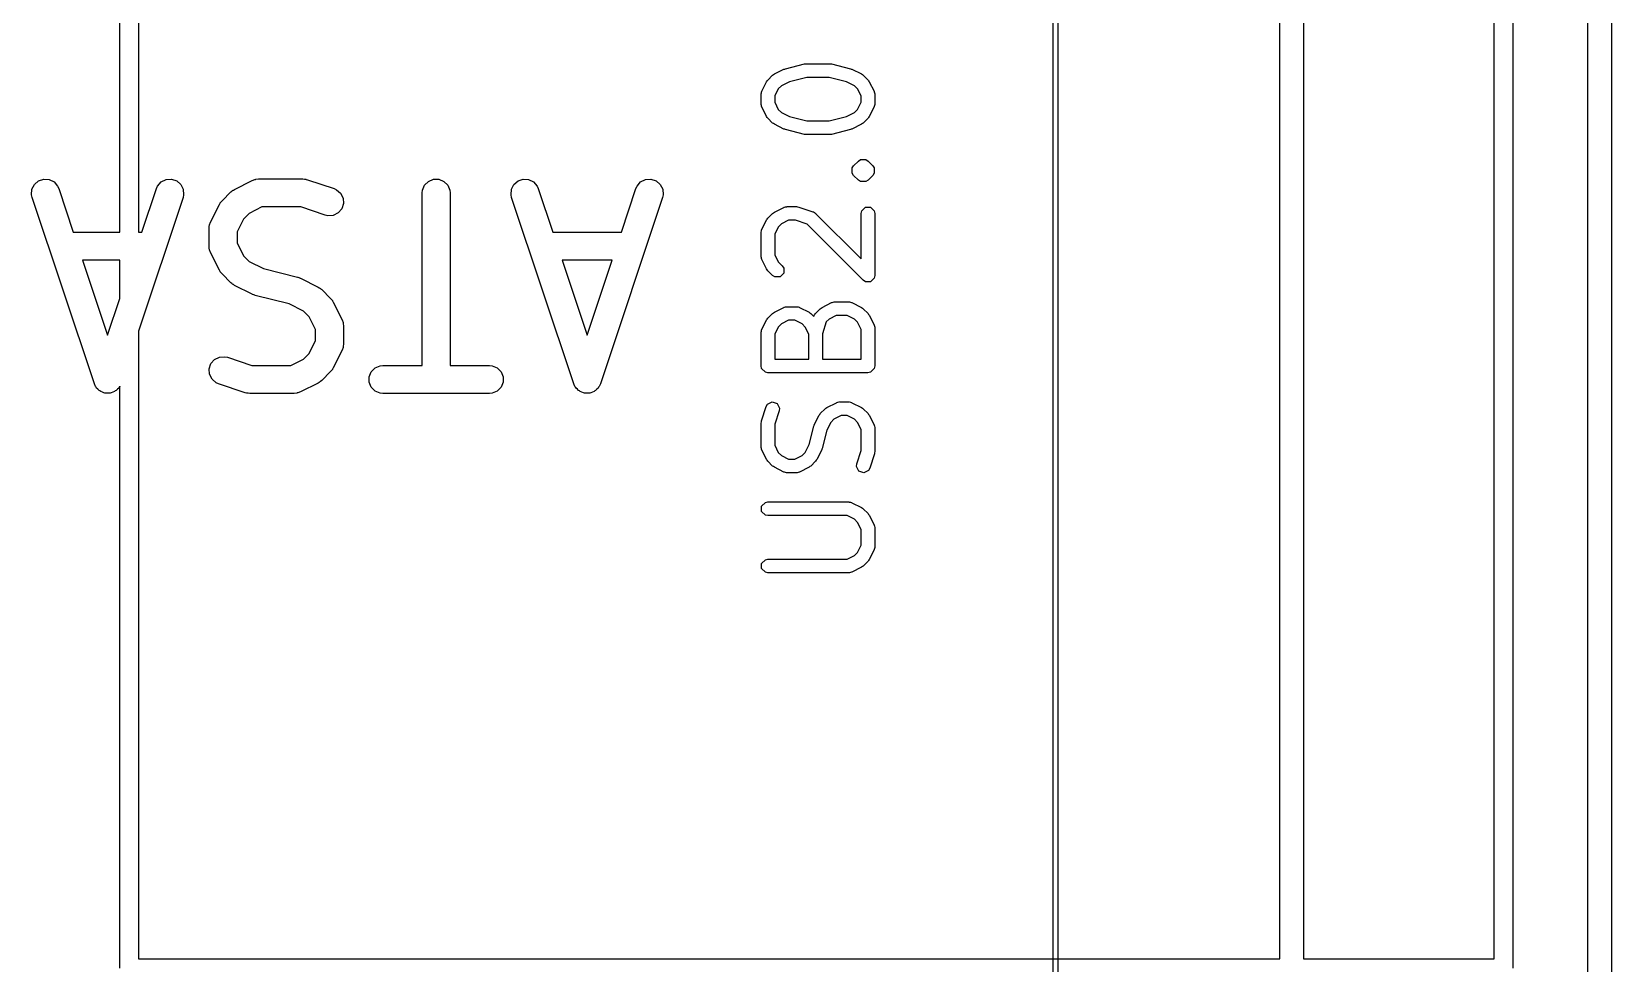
# Model space of a CAD drawing. Extents: x 95.1 to 121.9, y -82.3 to -63.1.
# Drawn here: x 113.4 to 121.87, y -77.34 to -72.34 of the extents above; entities that cross this region are included whole.
import ezdxf

# ---------------------------------------------------------------- set-up
doc = ezdxf.new("R2010")
doc.units = 0
doc.layers.add('BLACK', color=7, linetype='CONTINUOUS')

msp = doc.modelspace()

# ---------------------------------------------------------------- linework, layer by layer
at = {"layer": 'BLACK', "linetype": 'CONTINUOUS'}
for p, q in [((118.876, -79.821), (118.876, -65.851)), ((118.9014, -65.851), (118.9014, -79.821)), ((121.8695, -66.63), (121.8695, -79.13)), ((121.7425, -79.0665), (121.7425, -66.6935)), ((113.87, -73.414295), (113.87, -68.41)), ((120.0915, -77.31), (120.0915, -68.46)), ((120.2185, -68.46), (120.2185, -77.31)), ((121.24, -77.31), (121.24, -68.46)), ((121.34, -68.41), (121.34, -77.36)), ((113.97, -70.517212), (113.97, -73.414295)), ((117.439228, -72.537194), (117.541409, -72.511649)), ((117.541409, -72.511649), (117.545885, -72.511431)), ((117.545885, -72.511431), (117.55028, -72.510557)), ((117.55028, -72.510557), (117.678006, -72.510557)), ((117.678006, -72.510557), (117.6824, -72.511431)), ((117.6824, -72.511431), (117.686877, -72.511649)), ((117.686877, -72.511649), (117.789057, -72.537194)), ((117.313204, -72.658502), (117.338749, -72.607412)), ((117.338749, -72.607412), (117.342344, -72.602778)), ((117.342344, -72.602778), (117.345601, -72.597906)), ((117.345601, -72.597906), (117.371146, -72.572361)), ((117.371146, -72.572361), (117.37602, -72.569103)), ((117.37602, -72.569103), (117.380651, -72.56551)), ((117.380651, -72.56551), (117.431741, -72.539964)), ((117.460864, -72.607188), (117.418675, -72.628283)), ((117.431741, -72.539964), (117.435604, -72.538905)), ((117.435604, -72.538905), (117.439228, -72.537194)), ((117.554783, -72.583709), (117.460864, -72.607188)), ((117.673503, -72.583709), (117.554783, -72.583709)), ((117.76742, -72.607188), (117.673503, -72.583709)), ((117.809608, -72.628283), (117.76742, -72.607188)), ((117.789057, -72.537194), (117.79268, -72.538905)), ((117.79268, -72.538905), (117.796544, -72.539964)), ((117.796544, -72.539964), (117.847634, -72.56551)), ((117.847634, -72.56551), (117.852258, -72.569099)), ((117.852258, -72.569099), (117.857139, -72.57236)), ((117.857139, -72.57236), (117.882685, -72.597906)), ((117.882685, -72.597906), (117.885941, -72.602778)), ((117.885941, -72.602778), (117.889537, -72.607412)), ((117.889537, -72.607412), (117.915081, -72.658501)), ((117.309343, -72.674859), (117.3097, -72.673062)), ((117.309343, -72.725949), (117.309343, -72.674859)), ((117.309435, -72.672266), (117.310983, -72.66661)), ((117.3097, -72.673062), (117.309435, -72.672266)), ((117.310983, -72.66661), (117.312127, -72.660862)), ((117.312127, -72.660862), (117.31272, -72.660268)), ((117.31272, -72.660268), (117.313204, -72.658502)), ((117.401524, -72.645434), (117.382495, -72.683493)), ((117.382495, -72.683493), (117.382495, -72.717314)), ((117.418675, -72.628283), (117.401524, -72.645434)), ((117.826761, -72.645434), (117.809608, -72.628283)), ((117.845791, -72.683494), (117.826761, -72.645434)), ((117.845791, -72.717314), (117.845791, -72.683494)), ((117.915081, -72.658501), (117.915564, -72.660267)), ((117.915564, -72.660267), (117.916159, -72.660862)), ((117.916159, -72.660862), (117.917303, -72.666614)), ((117.917303, -72.666614), (117.918851, -72.672266)), ((117.918851, -72.672266), (117.918585, -72.673062)), ((117.918585, -72.673062), (117.918943, -72.674859)), ((117.918943, -72.674859), (117.918943, -72.725949)), ((117.3097, -72.727745), (117.309343, -72.725949)), ((117.309435, -72.728542), (117.3097, -72.727745)), ((117.310983, -72.734197), (117.309435, -72.728542)), ((117.312127, -72.739946), (117.310983, -72.734197)), ((117.31272, -72.740539), (117.312127, -72.739946)), ((117.313204, -72.742306), (117.31272, -72.740539)), ((117.338749, -72.793397), (117.313204, -72.742306)), ((117.382495, -72.717314), (117.401525, -72.755375)), ((117.401525, -72.755375), (117.418674, -72.772524)), ((117.418674, -72.772524), (117.460865, -72.793619)), ((117.767419, -72.793619), (117.809608, -72.772525)), ((117.809608, -72.772525), (117.826761, -72.755374)), ((117.826761, -72.755374), (117.845791, -72.717314)), ((117.915082, -72.742306), (117.889537, -72.793397)), ((117.915565, -72.740539), (117.915082, -72.742306)), ((117.916159, -72.739946), (117.915565, -72.740539)), ((117.917302, -72.734197), (117.916159, -72.739946)), ((117.918851, -72.728542), (117.917302, -72.734197)), ((117.918943, -72.725949), (117.918585, -72.727745)), ((117.918585, -72.727745), (117.918851, -72.728542)), ((117.342344, -72.79803), (117.338749, -72.793397)), ((117.345601, -72.802903), (117.342344, -72.79803)), ((117.371146, -72.828448), (117.345601, -72.802903)), ((117.376015, -72.831702), (117.371146, -72.828448)), ((117.380652, -72.8353), (117.376015, -72.831702)), ((117.431741, -72.860844), (117.380652, -72.8353)), ((117.435604, -72.861902), (117.431741, -72.860844)), ((117.439228, -72.863614), (117.435604, -72.861902)), ((117.541409, -72.889159), (117.439228, -72.863614)), ((117.460865, -72.793619), (117.554783, -72.817099)), ((117.554783, -72.817099), (117.673503, -72.817099)), ((117.673503, -72.817099), (117.767419, -72.793619)), ((117.789057, -72.863614), (117.686877, -72.889159)), ((117.792678, -72.861903), (117.789057, -72.863614)), ((117.796543, -72.860845), (117.792678, -72.861903)), ((117.847633, -72.8353), (117.796543, -72.860845)), ((117.85226, -72.831708), (117.847633, -72.8353)), ((117.857139, -72.828449), (117.85226, -72.831708)), ((117.882685, -72.802903), (117.857139, -72.828449)), ((117.885942, -72.798027), (117.882685, -72.802903)), ((117.889537, -72.793397), (117.885942, -72.798027)), ((117.545885, -72.889376), (117.541409, -72.889159)), ((117.55028, -72.890251), (117.545885, -72.889376)), ((117.678006, -72.890251), (117.55028, -72.890251)), ((117.6824, -72.889376), (117.678006, -72.890251)), ((117.686877, -72.889159), (117.6824, -72.889376)), ((117.805413, -73.057717), (117.83096, -73.032172)), ((117.83096, -73.032172), (117.842822, -73.024246)), ((117.842822, -73.024246), (117.842825, -73.024244)), ((117.842825, -73.024244), (117.870819, -73.024244)), ((117.870819, -73.024244), (117.87082, -73.024244)), ((117.87082, -73.024244), (117.870822, -73.024246)), ((117.870822, -73.024246), (117.882685, -73.032173)), ((117.882685, -73.032173), (117.90823, -73.057718)), ((117.797484, -73.069583), (117.805413, -73.057717)), ((117.797484, -73.069584), (117.797484, -73.069583)), ((117.797484, -73.097579), (117.797484, -73.069584)), ((117.805413, -73.109445), (117.797484, -73.097579)), ((117.83096, -73.13499), (117.805413, -73.109445)), ((117.90823, -73.109444), (117.882685, -73.134989)), ((117.90823, -73.057718), (117.916158, -73.069583)), ((117.916159, -73.097578), (117.90823, -73.109444)), ((117.916158, -73.069583), (117.916159, -73.069584)), ((117.916159, -73.069584), (117.916159, -73.097578)), ((113.396722, -73.21296), (113.398797, -73.18377)), ((113.398797, -73.18377), (113.411883, -73.157597)), ((113.411883, -73.157597), (113.43399, -73.138423)), ((113.43399, -73.138423), (113.461753, -73.129169)), ((113.461753, -73.129169), (113.490943, -73.131244)), ((113.490943, -73.131244), (113.517116, -73.14433)), ((113.517116, -73.14433), (113.53629, -73.166437)), ((113.53629, -73.166437), (113.542284, -73.179863)), ((113.542284, -73.179863), (113.620428, -73.414295)), ((113.988504, -73.414295), (114.066648, -73.179863)), ((114.066648, -73.179863), (114.072642, -73.166438)), ((114.072642, -73.166438), (114.091816, -73.144331)), ((114.091816, -73.144331), (114.117989, -73.131244)), ((114.117989, -73.131244), (114.147179, -73.129169)), ((114.147179, -73.129169), (114.174941, -73.138423)), ((114.174941, -73.138423), (114.197049, -73.157597)), ((114.197049, -73.157597), (114.210135, -73.183771)), ((114.210135, -73.183771), (114.21221, -73.212961)), ((114.4181, -73.245786), (114.465719, -73.198167)), ((114.465719, -73.198167), (114.471471, -73.193446)), ((114.471471, -73.193446), (114.472768, -73.191951)), ((114.472768, -73.191951), (114.475023, -73.190531)), ((114.475023, -73.190531), (114.477084, -73.18884)), ((114.477084, -73.18884), (114.478912, -73.188082)), ((114.478912, -73.188082), (114.48521, -73.184118)), ((114.48521, -73.184118), (114.580449, -73.136498)), ((114.580449, -73.136498), (114.59418, -73.131243)), ((114.59418, -73.131243), (114.596869, -73.131051)), ((114.596869, -73.131051), (114.599358, -73.130021)), ((114.599358, -73.130021), (114.61399, -73.12858)), ((114.61399, -73.12858), (114.852085, -73.12858)), ((114.852085, -73.12858), (114.85949, -73.129309)), ((114.85949, -73.129309), (114.861466, -73.129169)), ((114.861466, -73.129169), (114.864063, -73.129759)), ((114.864063, -73.129759), (114.866717, -73.130021)), ((114.866717, -73.130021), (114.868547, -73.130779)), ((114.868547, -73.130779), (114.875803, -73.132429)), ((114.875803, -73.132429), (115.01866, -73.180049)), ((115.01866, -73.180049), (115.032085, -73.186043)), ((115.032085, -73.186043), (115.054192, -73.205217)), ((115.491371, -73.20358), (115.492812, -73.188948)), ((115.491371, -74.12858), (115.491371, -73.20358)), ((115.492812, -73.188948), (115.504011, -73.161912)), ((115.504011, -73.161912), (115.524703, -73.14122)), ((115.524703, -73.14122), (115.551739, -73.130021)), ((115.551739, -73.130021), (115.581003, -73.130021)), ((115.581003, -73.130021), (115.608039, -73.14122)), ((115.608039, -73.14122), (115.628731, -73.161912)), ((115.628731, -73.161912), (115.63993, -73.188948)), ((115.63993, -73.188948), (115.641371, -73.20358)), ((115.641371, -73.20358), (115.641371, -74.12858)), ((115.968151, -73.21296), (115.970226, -73.18377)), ((115.970226, -73.18377), (115.983312, -73.157597)), ((115.983312, -73.157597), (116.005419, -73.138423)), ((116.005419, -73.138423), (116.033182, -73.129169)), ((116.033182, -73.129169), (116.062372, -73.131244)), ((116.062372, -73.131244), (116.088545, -73.14433)), ((116.088545, -73.14433), (116.107719, -73.166437)), ((116.107719, -73.166437), (116.113713, -73.179863)), ((116.113713, -73.179863), (116.191857, -73.414295)), ((116.559933, -73.414295), (116.638077, -73.179863)), ((116.638077, -73.179863), (116.644071, -73.166438)), ((116.644071, -73.166438), (116.663245, -73.144331)), ((116.663245, -73.144331), (116.689418, -73.131244)), ((116.689418, -73.131244), (116.718608, -73.129169)), ((116.718608, -73.129169), (116.74637, -73.138423)), ((116.74637, -73.138423), (116.768478, -73.157597)), ((116.768478, -73.157597), (116.781564, -73.183771)), ((116.781564, -73.183771), (116.783639, -73.212961)), ((117.842822, -73.142915), (117.83096, -73.13499)), ((117.842825, -73.142918), (117.842822, -73.142915)), ((117.842826, -73.142918), (117.842825, -73.142918)), ((117.87082, -73.142918), (117.842826, -73.142918)), ((117.870822, -73.142915), (117.87082, -73.142918)), ((117.882685, -73.134989), (117.870822, -73.142915)), ((113.399982, -73.227297), (113.396722, -73.21296)), ((113.733315, -74.227297), (113.399982, -73.227297)), ((114.20895, -73.227297), (113.97, -73.944147)), ((114.21221, -73.212961), (114.20895, -73.227297)), ((114.356432, -73.360516), (114.404051, -73.265278)), ((114.404051, -73.265278), (114.408015, -73.258978)), ((114.408015, -73.258978), (114.408773, -73.257151)), ((114.408773, -73.257151), (114.410461, -73.255094)), ((114.410461, -73.255094), (114.411883, -73.252835)), ((114.411883, -73.252835), (114.413381, -73.251535)), ((114.413381, -73.251535), (114.4181, -73.245786)), ((114.631696, -73.27858), (114.563178, -73.312839)), ((114.839914, -73.27858), (114.631696, -73.27858)), ((114.971225, -73.322351), (114.839914, -73.27858)), ((115.060099, -73.288343), (115.040925, -73.31045)), ((115.054192, -73.205217), (115.067279, -73.231391)), ((115.069353, -73.260581), (115.060099, -73.288343)), ((115.067279, -73.231391), (115.069353, -73.260581)), ((115.971411, -73.227297), (115.968151, -73.21296)), ((116.304744, -74.227297), (115.971411, -73.227297)), ((116.780379, -73.227297), (116.447046, -74.227297)), ((116.783639, -73.212961), (116.780379, -73.227297)), ((117.380652, -73.306317), (117.431741, -73.280773)), ((117.431741, -73.280773), (117.433507, -73.280289)), ((117.433507, -73.280289), (117.434102, -73.279695)), ((117.434102, -73.279695), (117.439854, -73.27855)), ((117.439854, -73.27855), (117.445506, -73.277003)), ((117.445506, -73.277003), (117.446302, -73.277268)), ((117.446302, -73.277268), (117.448099, -73.276911)), ((117.448099, -73.276911), (117.49919, -73.276911)), ((117.49919, -73.276911), (117.504941, -73.278054)), ((117.504941, -73.278054), (117.510756, -73.278788)), ((117.510756, -73.278788), (117.587391, -73.304333)), ((117.848575, -73.29949), (117.86837, -73.279695)), ((117.86837, -73.279695), (117.896364, -73.279695)), ((117.896364, -73.279695), (117.916159, -73.29949)), ((114.350986, -73.376935), (114.351177, -73.374248)), ((114.351177, -73.374248), (114.356432, -73.360516)), ((114.532772, -73.343246), (114.498514, -73.411762)), ((114.563178, -73.312839), (114.532772, -73.343246)), ((114.985561, -73.325611), (114.971225, -73.322351)), ((115.014751, -73.323537), (114.985561, -73.325611)), ((115.040925, -73.31045), (115.014751, -73.323537)), ((117.313204, -73.399311), (117.338749, -73.348221)), ((117.338749, -73.348221), (117.34234, -73.343593)), ((117.34234, -73.343593), (117.3456, -73.338715)), ((117.3456, -73.338715), (117.371146, -73.313169)), ((117.371146, -73.313169), (117.376018, -73.309912)), ((117.376018, -73.309912), (117.380652, -73.306317)), ((117.418674, -73.369092), (117.401523, -73.386245)), ((117.456734, -73.350063), (117.418674, -73.369092)), ((117.493255, -73.350063), (117.456734, -73.350063)), ((117.556067, -73.371), (117.493255, -73.350063)), ((117.856504, -73.671437), (117.556067, -73.371)), ((117.587391, -73.304333), (117.588982, -73.30524)), ((117.588982, -73.30524), (117.589822, -73.30524)), ((117.589822, -73.30524), (117.594696, -73.308497)), ((117.594696, -73.308497), (117.599789, -73.3114)), ((117.599789, -73.3114), (117.600164, -73.31215)), ((117.600164, -73.31215), (117.601688, -73.313169)), ((117.601688, -73.313169), (117.845791, -73.557272)), ((117.845791, -73.313487), (117.848575, -73.29949)), ((117.845791, -73.557272), (117.845791, -73.313487)), ((117.916159, -73.29949), (117.918943, -73.313487)), ((117.918943, -73.313487), (117.918943, -73.645574)), ((113.620428, -73.414295), (113.87, -73.414295)), ((113.97, -73.414295), (113.988504, -73.414295)), ((114.348514, -73.394057), (114.349955, -73.379425)), ((114.348514, -73.489295), (114.348514, -73.394057)), ((114.349955, -73.379425), (114.350986, -73.376935)), ((114.498514, -73.411762), (114.498514, -73.47159)), ((116.191857, -73.414295), (116.559933, -73.414295)), ((117.309343, -73.415668), (117.3097, -73.413871)), ((117.309343, -73.543394), (117.309343, -73.415668)), ((117.309435, -73.413075), (117.310983, -73.407419)), ((117.3097, -73.413871), (117.309435, -73.413075)), ((117.310983, -73.407419), (117.312127, -73.401671)), ((117.312127, -73.401671), (117.31272, -73.401077)), ((117.31272, -73.401077), (117.313204, -73.399311)), ((117.401523, -73.386245), (117.382495, -73.424302)), ((117.382495, -73.424302), (117.382495, -73.534759)), ((114.349955, -73.503927), (114.348514, -73.489295)), ((114.350986, -73.506416), (114.349955, -73.503927)), ((114.351177, -73.509104), (114.350986, -73.506416)), ((114.356432, -73.522836), (114.351177, -73.509104)), ((114.404051, -73.618074), (114.356432, -73.522836)), ((114.498514, -73.47159), (114.532772, -73.540106)), ((114.532772, -73.540106), (114.563179, -73.570513)), ((117.3097, -73.54519), (117.309343, -73.543394)), ((117.382495, -73.534759), (117.401524, -73.572818)), ((113.87, -73.564295), (113.670428, -73.564295)), ((113.670428, -73.564295), (113.804466, -73.966409)), ((113.87, -73.769807), (113.87, -73.564295)), ((114.408015, -73.624373), (114.404051, -73.618074)), ((114.408773, -73.626201), (114.408015, -73.624373)), ((114.410461, -73.628257), (114.408773, -73.626201)), ((114.411883, -73.630517), (114.410461, -73.628257)), ((114.563179, -73.570513), (114.640166, -73.609006)), ((114.640166, -73.609006), (114.822656, -73.654629)), ((116.509933, -73.564295), (116.241857, -73.564295)), ((116.241857, -73.564295), (116.375895, -73.966409)), ((116.375895, -73.966409), (116.509933, -73.564295)), ((117.309435, -73.545987), (117.3097, -73.54519)), ((117.310983, -73.551642), (117.309435, -73.545987)), ((117.312127, -73.557391), (117.310983, -73.551642)), ((117.31272, -73.557984), (117.312127, -73.557391)), ((117.313204, -73.559751), (117.31272, -73.557984)), ((117.338749, -73.610841), (117.313204, -73.559751)), ((117.342344, -73.615474), (117.338749, -73.610841)), ((117.345601, -73.620347), (117.342344, -73.615474)), ((117.371146, -73.645892), (117.345601, -73.620347)), ((117.401524, -73.572818), (117.422872, -73.594166)), ((117.422872, -73.594166), (117.430801, -73.606032)), ((117.430801, -73.606032), (117.430801, -73.634026)), ((114.413381, -73.631816), (114.411883, -73.630517)), ((114.4181, -73.637566), (114.413381, -73.631816)), ((114.465719, -73.685185), (114.4181, -73.637566)), ((114.471468, -73.689903), (114.465719, -73.685185)), ((114.472768, -73.691402), (114.471468, -73.689903)), ((114.475027, -73.692823), (114.472768, -73.691402)), ((114.477084, -73.694512), (114.475027, -73.692823)), ((114.478911, -73.695269), (114.477084, -73.694512)), ((114.485211, -73.699234), (114.478911, -73.695269)), ((114.580449, -73.746853), (114.485211, -73.699234)), ((114.822656, -73.654629), (114.823735, -73.655014)), ((114.823735, -73.655014), (114.824275, -73.655053)), ((114.824275, -73.655053), (114.830356, -73.65738)), ((114.830356, -73.65738), (114.836502, -73.659576)), ((114.836502, -73.659576), (114.836937, -73.659898)), ((114.836937, -73.659898), (114.838007, -73.660308)), ((114.838007, -73.660308), (114.933245, -73.707927)), ((114.933245, -73.707927), (114.939544, -73.711891)), ((114.939544, -73.711891), (114.941372, -73.712649)), ((114.941372, -73.712649), (114.943428, -73.714337)), ((117.383012, -73.653821), (117.371146, -73.645892)), ((117.411006, -73.653821), (117.383012, -73.653821)), ((117.430801, -73.634026), (117.411006, -73.653821)), ((117.86837, -73.679366), (117.856504, -73.671437)), ((117.896364, -73.679366), (117.86837, -73.679366)), ((117.916159, -73.659571), (117.896364, -73.679366)), ((117.918943, -73.645574), (117.916159, -73.659571)), ((113.804466, -73.966409), (113.87, -73.769807)), ((114.581518, -73.747262), (114.580449, -73.746853)), ((114.581954, -73.747585), (114.581518, -73.747262)), ((114.58809, -73.749777), (114.581954, -73.747585)), ((114.59418, -73.752108), (114.58809, -73.749777)), ((114.59472, -73.752146), (114.59418, -73.752108)), ((114.5958, -73.752532), (114.59472, -73.752146)), ((114.77829, -73.798154), (114.5958, -73.752532)), ((114.943428, -73.714337), (114.945688, -73.715759)), ((114.945688, -73.715759), (114.946987, -73.717257)), ((114.946987, -73.717257), (114.952737, -73.721976)), ((114.952737, -73.721976), (115.000356, -73.769595)), ((115.000356, -73.769595), (115.005074, -73.775344)), ((115.005074, -73.775344), (115.006573, -73.776644)), ((115.006573, -73.776644), (115.007994, -73.778903)), ((115.007994, -73.778903), (115.009683, -73.78096)), ((115.009683, -73.78096), (115.01044, -73.782787)), ((115.01044, -73.782787), (115.014405, -73.789087)), ((115.014405, -73.789087), (115.062024, -73.884325)), ((117.636103, -73.81722), (117.687194, -73.791675)), ((117.687194, -73.791675), (117.68896, -73.791191)), ((117.68896, -73.791191), (117.689554, -73.790598)), ((117.689554, -73.790598), (117.695302, -73.789454)), ((117.695302, -73.789454), (117.700958, -73.787906)), ((117.700958, -73.787906), (117.701754, -73.788171)), ((117.701754, -73.788171), (117.703551, -73.787814)), ((117.703551, -73.787814), (117.780186, -73.787814)), ((117.780186, -73.787814), (117.781982, -73.788171)), ((117.781982, -73.788171), (117.782779, -73.787906)), ((117.782779, -73.787906), (117.788434, -73.789454)), ((117.788434, -73.789454), (117.794183, -73.790598)), ((117.794183, -73.790598), (117.794776, -73.791191)), ((117.794776, -73.791191), (117.796543, -73.791675)), ((117.796543, -73.791675), (117.847633, -73.81722)), ((114.855277, -73.836648), (114.77829, -73.798154)), ((114.885684, -73.867055), (114.855277, -73.836648)), ((114.919942, -73.935571), (114.885684, -73.867055)), ((117.338749, -73.884669), (117.34234, -73.880041)), ((117.34234, -73.880041), (117.3456, -73.875163)), ((117.3456, -73.875163), (117.371146, -73.849617)), ((117.371146, -73.849617), (117.376018, -73.84636)), ((117.376018, -73.84636), (117.380652, -73.842765)), ((117.380652, -73.842765), (117.431741, -73.817221)), ((117.431741, -73.817221), (117.433507, -73.816737)), ((117.433507, -73.816737), (117.434102, -73.816143)), ((117.434102, -73.816143), (117.439854, -73.814998)), ((117.439854, -73.814998), (117.445506, -73.813451)), ((117.445506, -73.813451), (117.446302, -73.813716)), ((117.446302, -73.813716), (117.448099, -73.813359)), ((117.448099, -73.813359), (117.49919, -73.813359)), ((117.49919, -73.813359), (117.500986, -73.813716)), ((117.500986, -73.813716), (117.501783, -73.813451)), ((117.501783, -73.813451), (117.507438, -73.814999)), ((117.507438, -73.814999), (117.513187, -73.816143)), ((117.513187, -73.816143), (117.51378, -73.816736)), ((117.51378, -73.816736), (117.515547, -73.81722)), ((117.515547, -73.81722), (117.566637, -73.842765)), ((117.566637, -73.842765), (117.571264, -73.846356)), ((117.571264, -73.846356), (117.576144, -73.849617)), ((117.576144, -73.849617), (117.591771, -73.865246)), ((117.591771, -73.865246), (117.592216, -73.863914)), ((117.592216, -73.863914), (117.593123, -73.862322)), ((117.593123, -73.861483), (117.59638, -73.856608)), ((117.593123, -73.862322), (117.593123, -73.861483)), ((117.59638, -73.856608), (117.599283, -73.851516)), ((117.599283, -73.851516), (117.600033, -73.85114)), ((117.600033, -73.85114), (117.601052, -73.849617)), ((117.601052, -73.849617), (117.626597, -73.824072)), ((117.626597, -73.824072), (117.631469, -73.820815)), ((117.631469, -73.820815), (117.636103, -73.81722)), ((117.674124, -73.879996), (117.658884, -73.895237)), ((117.712186, -73.860966), (117.674124, -73.879996)), ((117.771551, -73.860966), (117.712186, -73.860966)), ((117.809608, -73.879994), (117.771551, -73.860966)), ((117.826761, -73.897145), (117.809608, -73.879994)), ((117.847633, -73.81722), (117.85226, -73.820811)), ((117.85226, -73.820811), (117.857139, -73.824071)), ((117.857139, -73.824071), (117.882685, -73.849617)), ((117.882685, -73.849617), (117.885942, -73.854492)), ((117.885942, -73.854492), (117.889537, -73.859123)), ((117.889537, -73.859123), (117.915082, -73.910214)), ((113.97, -73.944147), (113.97, -77.31)), ((114.919942, -73.995399), (114.919942, -73.935571)), ((115.062024, -73.884325), (115.067279, -73.898056)), ((115.067279, -73.898056), (115.06747, -73.900745)), ((115.06747, -73.900745), (115.068501, -73.903234)), ((115.068501, -73.903234), (115.069942, -73.917866)), ((115.069942, -73.917866), (115.069942, -74.013104)), ((117.309343, -73.952116), (117.3097, -73.950319)), ((117.309343, -74.130932), (117.309343, -73.952116)), ((117.309435, -73.949523), (117.310983, -73.943867)), ((117.3097, -73.950319), (117.309435, -73.949523)), ((117.310983, -73.943867), (117.312127, -73.938119)), ((117.312127, -73.938119), (117.31272, -73.937525)), ((117.31272, -73.937525), (117.313204, -73.935759)), ((117.313204, -73.935759), (117.338749, -73.884669)), ((117.401523, -73.922693), (117.382495, -73.96075)), ((117.382495, -73.96075), (117.382495, -74.094356)), ((117.418674, -73.90554), (117.401523, -73.922693)), ((117.456734, -73.886511), (117.418674, -73.90554)), ((117.490555, -73.886511), (117.456734, -73.886511)), ((117.528612, -73.905539), (117.490555, -73.886511)), ((117.545764, -73.922691), (117.528612, -73.905539)), ((117.564794, -73.960751), (117.545764, -73.922691)), ((117.564794, -74.094356), (117.564794, -73.960751)), ((117.658884, -73.895237), (117.637946, -73.958051)), ((117.637946, -73.958051), (117.637946, -74.094356)), ((117.845791, -73.935205), (117.826761, -73.897145)), ((117.845791, -74.094356), (117.845791, -73.935205)), ((117.915082, -73.910214), (117.915565, -73.91198)), ((117.915565, -73.91198), (117.916159, -73.912574)), ((117.916159, -73.912574), (117.917302, -73.918322)), ((117.917302, -73.918322), (117.918851, -73.923978)), ((117.918851, -73.923978), (117.918585, -73.924774)), ((117.918585, -73.924774), (117.918943, -73.926571)), ((117.918943, -73.926571), (117.918943, -74.130932)), ((114.885684, -74.063915), (114.919942, -73.995399)), ((115.062024, -74.046645), (115.014405, -74.141883)), ((115.067279, -74.032914), (115.062024, -74.046645)), ((115.06747, -74.030224), (115.067279, -74.032914)), ((115.068501, -74.027736), (115.06747, -74.030224)), ((115.069942, -74.013104), (115.068501, -74.027736)), ((114.349103, -74.146581), (114.358357, -74.118818)), ((114.358357, -74.118818), (114.377531, -74.096711)), ((114.377531, -74.096711), (114.403704, -74.083625)), ((114.403704, -74.083625), (114.432894, -74.08155)), ((114.432894, -74.08155), (114.447231, -74.08481)), ((114.447231, -74.08481), (114.578541, -74.12858)), ((114.578541, -74.12858), (114.786761, -74.12858)), ((114.786761, -74.12858), (114.855277, -74.094322)), ((114.855277, -74.094322), (114.885684, -74.063915)), ((115.238989, -74.14122), (115.266025, -74.130021)), ((115.266025, -74.130021), (115.280657, -74.12858)), ((115.280657, -74.12858), (115.491371, -74.12858)), ((115.641371, -74.12858), (115.852085, -74.12858)), ((115.852085, -74.12858), (115.866717, -74.130021)), ((115.866717, -74.130021), (115.893753, -74.14122)), ((117.312127, -74.144929), (117.309343, -74.130932)), ((117.382495, -74.094356), (117.564794, -74.094356)), ((117.637946, -74.094356), (117.845791, -74.094356)), ((117.918943, -74.130932), (117.916159, -74.144929)), ((114.351178, -74.175771), (114.349103, -74.146581)), ((114.364264, -74.201944), (114.351178, -74.175771)), ((114.386371, -74.221118), (114.364264, -74.201944)), ((114.399797, -74.227112), (114.386371, -74.221118)), ((114.939544, -74.219078), (114.933245, -74.223043)), ((114.941372, -74.218321), (114.939544, -74.219078)), ((114.943428, -74.216632), (114.941372, -74.218321)), ((114.945688, -74.215211), (114.943428, -74.216632)), ((114.946987, -74.213712), (114.945688, -74.215211)), ((114.952737, -74.208994), (114.946987, -74.213712)), ((115.000356, -74.161375), (114.952737, -74.208994)), ((115.005074, -74.155625), (115.000356, -74.161375)), ((115.006573, -74.154326), (115.005074, -74.155625)), ((115.007994, -74.152066), (115.006573, -74.154326)), ((115.009683, -74.15001), (115.007994, -74.152066)), ((115.01044, -74.148182), (115.009683, -74.15001)), ((115.014405, -74.141883), (115.01044, -74.148182)), ((115.207098, -74.188948), (115.218297, -74.161912)), ((115.207098, -74.218212), (115.207098, -74.188948)), ((115.218297, -74.245248), (115.207098, -74.218212)), ((115.218297, -74.161912), (115.238989, -74.14122)), ((115.893753, -74.14122), (115.914445, -74.161912)), ((115.914445, -74.161912), (115.925644, -74.188948)), ((115.925644, -74.218212), (115.914445, -74.245248)), ((115.925644, -74.188948), (115.925644, -74.218212)), ((117.331922, -74.164724), (117.312127, -74.144929)), ((117.345919, -74.167508), (117.331922, -74.164724)), ((117.882367, -74.167508), (117.345919, -74.167508)), ((117.896364, -74.164724), (117.882367, -74.167508)), ((117.916159, -74.144929), (117.896364, -74.164724)), ((113.739309, -74.240722), (113.733315, -74.227297)), ((113.742819, -74.244769), (113.739309, -74.240722)), ((113.745216, -74.249563), (113.742819, -74.244769)), ((113.752324, -74.255728), (113.745216, -74.249563)), ((113.758483, -74.262829), (113.752324, -74.255728)), ((113.763272, -74.265223), (113.758483, -74.262829)), ((113.767323, -74.268737), (113.763272, -74.265223)), ((113.776248, -74.271711), (113.767323, -74.268737)), ((113.784656, -74.275916), (113.776248, -74.271711)), ((113.79, -74.276295), (113.784656, -74.275916)), ((113.795086, -74.277991), (113.79, -74.276295)), ((113.804466, -74.277324), (113.795086, -74.277991)), ((113.813846, -74.277991), (113.804466, -74.277324)), ((113.818931, -74.276295), (113.813846, -74.277991)), ((113.824276, -74.275916), (113.818931, -74.276295)), ((113.832686, -74.27171), (113.824276, -74.275916)), ((113.841608, -74.268737), (113.832686, -74.27171)), ((113.845655, -74.265226), (113.841608, -74.268737)), ((113.850449, -74.26283), (113.845655, -74.265226)), ((113.856612, -74.255724), (113.850449, -74.26283)), ((113.863716, -74.249563), (113.856612, -74.255724)), ((113.866111, -74.244771), (113.863716, -74.249563)), ((113.869623, -74.240723), (113.866111, -74.244771)), ((113.87, -74.239878), (113.869623, -74.240723)), ((113.87, -77.36), (113.87, -74.239878)), ((114.542653, -74.274731), (114.399797, -74.227112)), ((114.549908, -74.27638), (114.542653, -74.274731)), ((114.551739, -74.277139), (114.549908, -74.27638)), ((114.554392, -74.2774), (114.551739, -74.277139)), ((114.55699, -74.277991), (114.554392, -74.2774)), ((114.558964, -74.27785), (114.55699, -74.277991)), ((114.566371, -74.27858), (114.558964, -74.27785)), ((114.804466, -74.27858), (114.566371, -74.27858)), ((114.819098, -74.277139), (114.804466, -74.27858)), ((114.821587, -74.276107), (114.819098, -74.277139)), ((114.824275, -74.275917), (114.821587, -74.276107)), ((114.838007, -74.270662), (114.824275, -74.275917)), ((114.933245, -74.223043), (114.838007, -74.270662)), ((115.238989, -74.26594), (115.218297, -74.245248)), ((115.266025, -74.277139), (115.238989, -74.26594)), ((115.280657, -74.27858), (115.266025, -74.277139)), ((115.852085, -74.27858), (115.280657, -74.27858)), ((115.866717, -74.277139), (115.852085, -74.27858)), ((115.893753, -74.26594), (115.866717, -74.277139)), ((115.914445, -74.245248), (115.893753, -74.26594)), ((116.310738, -74.240722), (116.304744, -74.227297)), ((116.314248, -74.244769), (116.310738, -74.240722)), ((116.316645, -74.249563), (116.314248, -74.244769)), ((116.323753, -74.255728), (116.316645, -74.249563)), ((116.329912, -74.262829), (116.323753, -74.255728)), ((116.334701, -74.265223), (116.329912, -74.262829)), ((116.338752, -74.268737), (116.334701, -74.265223)), ((116.347677, -74.271711), (116.338752, -74.268737)), ((116.356085, -74.275916), (116.347677, -74.271711)), ((116.361429, -74.276295), (116.356085, -74.275916)), ((116.366515, -74.277991), (116.361429, -74.276295)), ((116.375895, -74.277324), (116.366515, -74.277991)), ((116.385275, -74.277991), (116.375895, -74.277324)), ((116.39036, -74.276295), (116.385275, -74.277991)), ((116.395705, -74.275916), (116.39036, -74.276295)), ((116.404115, -74.27171), (116.395705, -74.275916)), ((116.413037, -74.268737), (116.404115, -74.27171)), ((116.417084, -74.265226), (116.413037, -74.268737)), ((116.421878, -74.26283), (116.417084, -74.265226)), ((116.428041, -74.255724), (116.421878, -74.26283)), ((116.435145, -74.249563), (116.428041, -74.255724)), ((116.43754, -74.244771), (116.435145, -74.249563)), ((116.441052, -74.240723), (116.43754, -74.244771)), ((116.447046, -74.227297), (116.441052, -74.240723)), ((117.31122, -74.425908), (117.336765, -74.349272)), ((117.336765, -74.349272), (117.343832, -74.336874)), ((117.343832, -74.336874), (117.368871, -74.324354)), ((117.368871, -74.324354), (117.395428, -74.333207)), ((117.406163, -74.372405), (117.382495, -74.443409)), ((117.395428, -74.333207), (117.407948, -74.358245)), ((117.407948, -74.358245), (117.406163, -74.372405)), ((117.619745, -74.395572), (117.62334, -74.390938)), ((117.62334, -74.390938), (117.626597, -74.386066)), ((117.626597, -74.386066), (117.652143, -74.36052)), ((117.652143, -74.36052), (117.657015, -74.357263)), ((117.657015, -74.357263), (117.661649, -74.353668)), ((117.661649, -74.353668), (117.712738, -74.328124)), ((117.712738, -74.328124), (117.714504, -74.32764)), ((117.714504, -74.32764), (117.715099, -74.327046)), ((117.715099, -74.327046), (117.720851, -74.325901)), ((117.720851, -74.325901), (117.726503, -74.324354)), ((117.726503, -74.324354), (117.727299, -74.324619)), ((117.727299, -74.324619), (117.729096, -74.324262)), ((117.729096, -74.324262), (117.780186, -74.324262)), ((117.780186, -74.324262), (117.781982, -74.324619)), ((117.781982, -74.324619), (117.782779, -74.324354)), ((117.782779, -74.324354), (117.788434, -74.325902)), ((117.788434, -74.325902), (117.794183, -74.327046)), ((117.794183, -74.327046), (117.794776, -74.327639)), ((117.794776, -74.327639), (117.796543, -74.328123)), ((117.796543, -74.328123), (117.847633, -74.353668)), ((117.847633, -74.353668), (117.852266, -74.357263)), ((117.852266, -74.357263), (117.857139, -74.36052)), ((117.857139, -74.36052), (117.882685, -74.386066)), ((117.882685, -74.386066), (117.885941, -74.390938)), ((117.885941, -74.390938), (117.889537, -74.395572)), ((117.309343, -74.437474), (117.310486, -74.431722)), ((117.309343, -74.565199), (117.309343, -74.437474)), ((117.310486, -74.431722), (117.31122, -74.425908)), ((117.382495, -74.443409), (117.382495, -74.556564)), ((117.566859, -74.552432), (117.591431, -74.454148)), ((117.591431, -74.454148), (117.593141, -74.450526)), ((117.593141, -74.450526), (117.5942, -74.446662)), ((117.5942, -74.446662), (117.619745, -74.395572)), ((117.68252, -74.433594), (117.661425, -74.475785)), ((117.699671, -74.416444), (117.68252, -74.433594)), ((117.737731, -74.397414), (117.699671, -74.416444)), ((117.771551, -74.397414), (117.737731, -74.397414)), ((117.80961, -74.416443), (117.771551, -74.397414)), ((117.826761, -74.433594), (117.80961, -74.416443)), ((117.845791, -74.471654), (117.826761, -74.433594)), ((117.845791, -74.58481), (117.845791, -74.471654)), ((117.889537, -74.395572), (117.915081, -74.446661)), ((117.915081, -74.446661), (117.915564, -74.448427)), ((117.915564, -74.448427), (117.916159, -74.449022)), ((117.916159, -74.449022), (117.917303, -74.454774)), ((117.917303, -74.454774), (117.918851, -74.460426)), ((117.918851, -74.460426), (117.918585, -74.461222)), ((117.918585, -74.461222), (117.918943, -74.463019)), ((117.918943, -74.463019), (117.918943, -74.590745)), ((117.382495, -74.556564), (117.401525, -74.594625)), ((117.545763, -74.594625), (117.566859, -74.552432)), ((117.661425, -74.475785), (117.636854, -74.57407)), ((117.3097, -74.566995), (117.309343, -74.565199)), ((117.309435, -74.567792), (117.3097, -74.566995)), ((117.310983, -74.573447), (117.309435, -74.567792)), ((117.312127, -74.579196), (117.310983, -74.573447)), ((117.31272, -74.579789), (117.312127, -74.579196)), ((117.313204, -74.581556), (117.31272, -74.579789)), ((117.338749, -74.632647), (117.313204, -74.581556)), ((117.342344, -74.63728), (117.338749, -74.632647)), ((117.345601, -74.642153), (117.342344, -74.63728)), ((117.371146, -74.667698), (117.345601, -74.642153)), ((117.401525, -74.594625), (117.418674, -74.611774)), ((117.418674, -74.611774), (117.456734, -74.630804)), ((117.456734, -74.630804), (117.490555, -74.630804)), ((117.490555, -74.630804), (117.528614, -74.611774)), ((117.528614, -74.611774), (117.545763, -74.594625)), ((117.601688, -74.642153), (117.576143, -74.667698)), ((117.604944, -74.63728), (117.601688, -74.642153)), ((117.60854, -74.632647), (117.604944, -74.63728)), ((117.634085, -74.581556), (117.60854, -74.632647)), ((117.635143, -74.577691), (117.634085, -74.581556)), ((117.636854, -74.57407), (117.635143, -74.577691)), ((117.822123, -74.655814), (117.845791, -74.58481)), ((117.917066, -74.602312), (117.891521, -74.678946)), ((117.917799, -74.596494), (117.917066, -74.602312)), ((117.918943, -74.590745), (117.917799, -74.596494)), ((117.376015, -74.670952), (117.371146, -74.667698)), ((117.380652, -74.67455), (117.376015, -74.670952)), ((117.431741, -74.700094), (117.380652, -74.67455)), ((117.433507, -74.700577), (117.431741, -74.700094)), ((117.434102, -74.701172), (117.433507, -74.700577)), ((117.439854, -74.702316), (117.434102, -74.701172)), ((117.445506, -74.703864), (117.439854, -74.702316)), ((117.446302, -74.703598), (117.445506, -74.703864)), ((117.448099, -74.703956), (117.446302, -74.703598)), ((117.49919, -74.703956), (117.448099, -74.703956)), ((117.500986, -74.703598), (117.49919, -74.703956)), ((117.501783, -74.703864), (117.500986, -74.703598)), ((117.507438, -74.702315), (117.501783, -74.703864)), ((117.513187, -74.701172), (117.507438, -74.702315)), ((117.51378, -74.700578), (117.513187, -74.701172)), ((117.515547, -74.700095), (117.51378, -74.700578)), ((117.566637, -74.67455), (117.515547, -74.700095)), ((117.57127, -74.670954), (117.566637, -74.67455)), ((117.576143, -74.667698), (117.57127, -74.670954)), ((117.820338, -74.669973), (117.822123, -74.655814)), ((117.832857, -74.695012), (117.820338, -74.669973)), ((117.859415, -74.703864), (117.832857, -74.695012)), ((117.884454, -74.691345), (117.859415, -74.703864)), ((117.891521, -74.678946), (117.884454, -74.691345)), ((117.312127, -74.883289), (117.331922, -74.863494)), ((117.312127, -74.911283), (117.312127, -74.883289)), ((117.331922, -74.863494), (117.345919, -74.86071)), ((117.345919, -74.86071), (117.780186, -74.86071)), ((117.780186, -74.86071), (117.781982, -74.861067)), ((117.781982, -74.861067), (117.782779, -74.860802)), ((117.782779, -74.860802), (117.788434, -74.86235)), ((117.788434, -74.86235), (117.794183, -74.863494)), ((117.794183, -74.863494), (117.794776, -74.864087)), ((117.794776, -74.864087), (117.796543, -74.864571)), ((117.796543, -74.864571), (117.847633, -74.890116)), ((117.847633, -74.890116), (117.85226, -74.893707)), ((117.85226, -74.893707), (117.857139, -74.896967)), ((117.857139, -74.896967), (117.882685, -74.922513)), ((117.331922, -74.931078), (117.312127, -74.911283)), ((117.345919, -74.933862), (117.331922, -74.931078)), ((117.771551, -74.933862), (117.345919, -74.933862)), ((117.809608, -74.95289), (117.771551, -74.933862)), ((117.826761, -74.970041), (117.809608, -74.95289)), ((117.845791, -75.008101), (117.826761, -74.970041)), ((117.882685, -74.922513), (117.885942, -74.927388)), ((117.885942, -74.927388), (117.889537, -74.932019)), ((117.889537, -74.932019), (117.915082, -74.98311)), ((117.915082, -74.98311), (117.915565, -74.984876)), ((117.845791, -75.093012), (117.845791, -75.008101)), ((117.915565, -74.984876), (117.916159, -74.98547)), ((117.916159, -74.98547), (117.917302, -74.991218)), ((117.917302, -74.991218), (117.918851, -74.996874)), ((117.918851, -74.996874), (117.918585, -74.99767)), ((117.918585, -74.99767), (117.918943, -74.999467)), ((117.918943, -74.999467), (117.918943, -75.101647)), ((117.771551, -75.167252), (117.809608, -75.148223)), ((117.809608, -75.148223), (117.826761, -75.131072)), ((117.826761, -75.131072), (117.845791, -75.093012)), ((117.915082, -75.118004), (117.889537, -75.169095)), ((117.915565, -75.116237), (117.915082, -75.118004)), ((117.916159, -75.115644), (117.915565, -75.116237)), ((117.917302, -75.109895), (117.916159, -75.115644)), ((117.918851, -75.10424), (117.917302, -75.109895)), ((117.918943, -75.101647), (117.918585, -75.103443)), ((117.918585, -75.103443), (117.918851, -75.10424)), ((117.312127, -75.189831), (117.331922, -75.170036)), ((117.312127, -75.217825), (117.312127, -75.189831)), ((117.331922, -75.23762), (117.312127, -75.217825)), ((117.331922, -75.170036), (117.345919, -75.167252)), ((117.345919, -75.240404), (117.331922, -75.23762)), ((117.345919, -75.167252), (117.771551, -75.167252)), ((117.794183, -75.23762), (117.788434, -75.238763)), ((117.794776, -75.237026), (117.794183, -75.23762)), ((117.796543, -75.236543), (117.794776, -75.237026)), ((117.847633, -75.210998), (117.796543, -75.236543)), ((117.85226, -75.207406), (117.847633, -75.210998)), ((117.857139, -75.204147), (117.85226, -75.207406)), ((117.882685, -75.178601), (117.857139, -75.204147)), ((117.885942, -75.173725), (117.882685, -75.178601)), ((117.889537, -75.169095), (117.885942, -75.173725)), ((117.780186, -75.240404), (117.345919, -75.240404)), ((117.781982, -75.240046), (117.780186, -75.240404)), ((117.782779, -75.240312), (117.781982, -75.240046)), ((117.788434, -75.238763), (117.782779, -75.240312)), ((113.97, -77.31), (120.0915, -77.31)), ((120.2185, -77.31), (121.24, -77.31))]:
    msp.add_line(p, q, dxfattribs=at)

doc.saveas('drawing.dxf')
